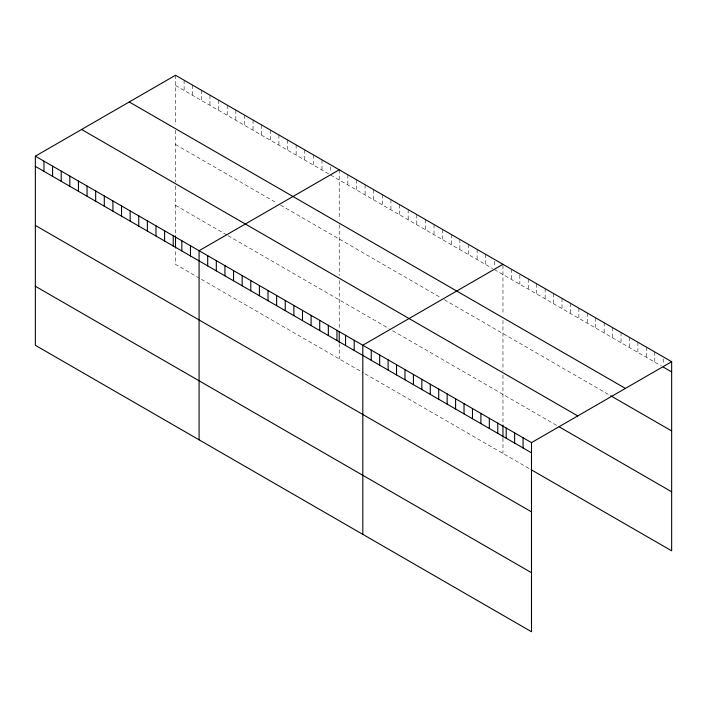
<?xml version="1.0" encoding="UTF-8"?>
<svg xmlns="http://www.w3.org/2000/svg" width="707" height="707" viewBox="0 0 707 707"><rect width="100%" height="100%" fill="white"/><g stroke="black" fill="none" stroke-linecap="round" stroke-linejoin="round"><path stroke-width="0.53" stroke-dasharray="3.54 2.65" d="M175.504 85.467L328.888 174.019M330.611 175.018L492.62 268.554M494.343 269.544L661.345 365.961M175.504 144.502L277.188 203.209M280.635 205.198L440.912 297.735M444.358 299.733L609.796 395.24M175.504 205.33L227.203 235.184M228.069 235.678L389.212 328.72M392.659 330.708L557.319 425.773M199.63 278.302L175.504 264.374L175.504 249.067M201.354 279.3L363.363 372.828M365.086 373.826L530.135 469.121M663.219 358.882L663.219 365.006M654.779 351.971L654.779 362.17M646.348 347.102L646.348 357.3M637.908 342.232L637.908 352.431M629.477 337.363L629.477 347.561M621.046 332.493L621.046 342.692M612.607 327.624L612.607 337.822M604.176 322.754L604.176 332.953M595.736 317.885L595.736 328.083M587.305 313.015L587.305 323.214M578.874 308.146L578.874 318.344M570.434 303.276L570.434 313.475M562.003 298.407L562.003 308.606M553.563 293.538L553.563 303.736M545.132 288.668L545.132 298.867M536.701 283.799L536.701 293.997M528.262 278.929L528.262 289.128M519.831 275.076L519.831 284.258M511.391 269.19L511.391 279.389M502.96 265.337L502.96 313.881M502.96 320.439L502.96 371.069M502.96 375.125L502.96 423.908M502.96 438.119L502.96 453.426M494.343 261.387L494.343 266.486M485.727 254.37L485.727 264.568M477.11 249.394L477.11 259.593M468.494 244.419L468.494 254.617M459.877 239.443L459.877 249.642M451.252 234.468L451.252 244.666M442.635 229.492L442.635 239.691M434.018 224.517L434.018 234.715M425.402 219.541L425.402 229.74M416.785 214.566L416.785 224.773M408.169 209.59L408.169 219.797M399.552 204.615L399.552 214.822M390.936 199.639L390.936 209.846M382.319 194.672L382.319 204.871M373.703 189.697L373.703 199.895M365.086 184.721L365.086 194.92M356.461 179.746L356.461 189.944M347.844 174.77L347.844 184.969M339.227 169.795L339.227 219.356M339.227 224.817L339.227 275.527M339.227 280.599L339.227 329.382M339.227 343.593L339.227 358.9M330.611 166.861L330.611 171.96M321.994 159.844L321.994 170.042M313.378 154.868L313.378 165.067M304.761 149.893L304.761 160.091M296.145 144.917L296.145 155.116M287.528 139.942L287.528 150.14M278.912 134.966L278.912 145.165M270.295 129.991L270.295 140.189M261.678 125.015L261.678 135.214M253.053 120.04L253.053 130.238M244.436 115.064L244.436 125.263M235.82 110.089L235.82 120.287M227.203 105.113L227.203 115.312M218.587 100.138L218.587 110.336M209.97 95.162L209.97 105.361M201.354 90.187L201.354 100.394M192.737 85.211L192.737 95.418M184.12 80.236L184.12 90.443M175.504 75.26L175.504 124.821M175.504 130.291L175.504 182.017M175.504 186.074L175.504 234.848"/><path stroke-width="1.06" d="M35.35 156.176L531.496 442.626L531.496 631.74L35.35 345.29L35.35 156.176L175.504 75.26L671.65 361.71L671.65 550.824L531.072 469.66M339.227 169.795L199.082 250.711L199.082 439.816M502.96 264.321L362.806 345.237L362.806 534.342M531.496 442.626L671.65 361.71M663.219 367.048L671.65 371.917M129.248 101.967L625.403 388.417M610.733 395.779L671.65 430.952M81.597 129.478L577.752 415.928M559.193 426.851L671.65 491.78M35.35 166.384L531.496 452.825M35.35 225.418L531.496 511.868M35.35 286.247L531.496 572.697M523.065 437.757L523.065 447.955M514.634 432.887L514.634 443.086M506.194 428.018L506.194 438.216M502.96 425.004L502.96 437.032M497.763 423.148L497.763 433.347M489.324 418.279L489.324 428.477M480.893 413.409L480.893 423.608M472.462 408.54L472.462 418.738M464.022 403.67L464.022 413.869M455.591 398.801L455.591 409M447.151 393.932L447.151 404.13M438.72 389.062L438.72 399.261M430.28 384.193L430.28 394.391M421.849 379.323L421.849 389.522M413.418 374.454L413.418 384.652M404.978 369.584L404.978 379.783M396.547 364.715L396.547 374.913M388.108 359.845L388.108 370.044M379.677 354.976L379.677 365.174M371.246 350.106L371.246 360.305M354.189 340.261L354.189 350.46M345.573 335.286L345.573 345.484M339.227 331.565L339.227 342.497M336.956 330.31L336.956 340.509M328.34 325.335L328.34 335.533M319.723 320.359L319.723 330.558M311.107 315.384L311.107 325.582M302.49 310.408L302.49 320.607M293.873 305.433L293.873 315.631M285.248 300.457L285.248 310.656M276.631 295.482L276.631 305.68M268.015 290.506L268.015 300.705M259.398 285.531L259.398 295.738M250.782 280.555L250.782 290.763M242.165 275.58L242.165 285.787M233.549 270.604L233.549 280.812M224.932 265.638L224.932 275.836M216.315 260.662L216.315 270.861M207.699 255.687L207.699 265.885M190.466 245.736L190.466 255.934M181.84 240.76L181.84 250.958M175.504 235.944L175.504 247.971M173.224 235.785L173.224 245.983M164.607 230.809L164.607 241.007M155.991 225.833L155.991 236.032M147.374 220.858L147.374 231.056M138.758 215.882L138.758 226.081M130.141 210.907L130.141 221.105M121.524 205.931L121.524 216.13M112.908 200.956L112.908 211.154M104.291 195.98L104.291 206.179M95.675 191.005L95.675 201.203M87.058 186.029L87.058 196.228M78.433 181.054L78.433 191.252M69.816 176.078L69.816 186.277M61.2 171.103L61.2 181.301M52.583 166.127L52.583 176.326M43.967 161.152L43.967 171.359"/></g></svg>
